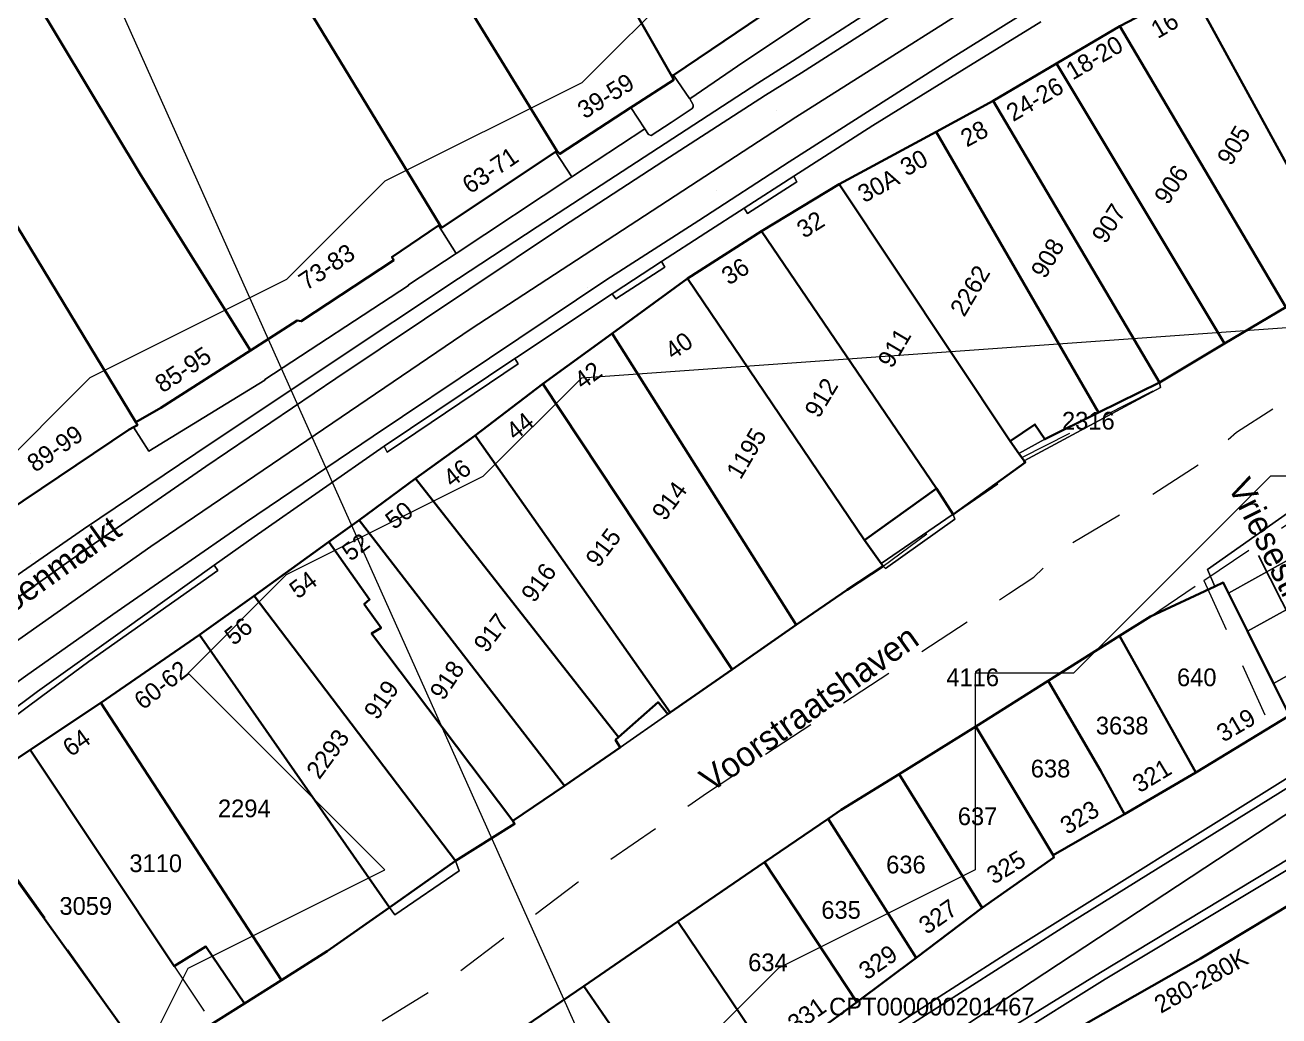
# Model space of a CAD drawing. Header units: metres. Extents: x 0 to 105485, y 0 to 425721.
# Drawn here: x 105229.2 to 105292.9, y 425340.1 to 425390.4 of the extents above; entities that cross this region are included whole.
import ezdxf
from ezdxf.enums import TextEntityAlignment as Align

# ---------------------------------------------------------------- set-up
doc = ezdxf.new("R2010")
doc.units = ezdxf.units.M
doc.header["$MEASUREMENT"] = 0
doc.linetypes.add('KG-PERCEEL-SO', pattern=[19, 5.5, -4, 5.5, -4])
for name, color, linetype, lineweight in [('B-XX-IE-MEUBILAIR-G', 7, 'Continuous', 18), ('B-XX-KG-GRENS_PERCEEL-G', 150, 'KG-PERCEEL-SO', 18), ('B-XX-KG-GRENS_PERCEEL-T', 150, 'KG-PERCEEL-SO', 18), ('B-XX-MO-ONDERZOEK_SONDERING-T', 90, 'Continuous', 18), ('B-XX-OG-BEBOUWING-G', 7, 'Continuous', 35), ('B-XX-OG-BEBOUWING_HUISNUMMER-T', 7, 'Continuous', 18), ('B-XX-OG-BEBOUWING_STRAATNAAM-T', 7, 'Continuous', 18), ('B-XX-OG-BEBOUWING_TRAP-G', 7, 'Continuous', 18), ('B-XX-OG-GRENS-G', 7, 'Continuous', 18), ('B-XX-OG-TERREIN_ERF-G', 7, 'Continuous', 18), ('B-XX-OG-WATER_RIVIER-G', 130, 'Continuous', 18), ('B-XX-VH-GESLOTENVERHARDING-G', 10, 'Continuous', 18), ('B-XX-VH-GESLOTENVERHARDING_BETON-G', 10, 'Continuous', 18), ('B-XX-VH-OPENVERHARDING-G', 90, 'Continuous', 18)]:
    doc.layers.add(name, color=color, linetype=linetype, lineweight=lineweight)
doc.layers.add('GIS-WEGVAKKEN', color=2, linetype='Continuous')

msp = doc.modelspace()

# ---------------------------------------------------------------- linework, layer by layer
at = {"layer": 'B-XX-IE-MEUBILAIR-G', "color": 0, "true_color": 0x604a38}
for points in [[(105267.026, 425389.575, 3.052), (105267.026, 425389.575, 6.052)], [(105269.484, 425389.423, 2.987), (105269.484, 425389.423, 4.487)], [(105265.055, 425388.21, 3.04), (105265.055, 425388.21, 6.04)], [(105276.983, 425388.232, 2.971), (105276.983, 425388.232, 4.471)], [(105263.055, 425386.83, 3.065), (105263.055, 425386.83, 6.065)], [(105267.387, 425386.118, 2.957), (105267.387, 425386.118, 4.457)], [(105264.363, 425382.022, 2.96), (105264.363, 425382.022, 4.46)], [(105256.257, 425380.85, 2.963), (105256.257, 425380.85, 4.463)], [(105250.89, 425378.919, 3.069), (105250.89, 425378.919, 6.069)], [(105257.799, 425377.096, 2.973), (105257.799, 425377.096, 4.473)], [(105258.625, 425376.505, 2.979), (105258.625, 425376.505, 4.479)], [(105256.626, 425376.409, 2.966), (105256.626, 425376.409, 4.466)], [(105251.084, 425372.803, 2.962), (105251.084, 425372.803, 4.462)], [(105241.201, 425372.399, 3.048), (105241.201, 425372.399, 6.048)], [(105243.606, 425372.471, 2.965), (105243.606, 425372.471, 4.465)], [(105235.544, 425368.969, 3.036), (105235.544, 425368.969, 6.036)], [(105246.561, 425368.384, 2.957), (105246.561, 425368.384, 4.457)], [(105231.336, 425364.223, 2.946), (105231.336, 425364.223, 4.446)], [(105229.488, 425363.573, 2.978), (105229.488, 425363.573, 5.978)], [(105231.653, 425357.886, 2.837), (105231.653, 425357.886, 4.337)], [(105229.573, 425353.833, 2.916), (105229.573, 425353.833, 4.416)], [(105282.138, 425345.143, 3.267), (105282.138, 425345.143, 4.767)], [(105284.099, 425341.931, 3.282), (105284.099, 425341.931, 4.782)]]:
    msp.add_polyline3d(points, dxfattribs=at)
at = {"layer": 'B-XX-KG-GRENS_PERCEEL-G', "ltscale": 0.5, "flags": 128}
for points in [[(105248.341, 425411.615), (105262.082, 425387.835)], [(105226.801, 425396.378), (105227.809, 425397.013), (105229.217, 425394.618), (105228.319, 425394.091), (105235.095, 425382.807), (105240.677, 425373.899)], [(105262.082, 425387.835), (105268.672, 425392.301)], [(105284.854, 425390.374), (105288.447, 425392.28)], [(105288.447, 425392.28), (105296.323, 425377.915)], [(105281.622, 425388.48), (105284.854, 425390.374)], [(105284.854, 425390.374), (105293.28, 425376.102)], [(105278.404, 425386.583), (105281.622, 425388.48)], [(105281.622, 425388.48), (105290.161, 425374.242)], [(105240.677, 425373.899), (105243.037, 425375.412), (105243.245, 425375.38), (105247.947, 425378.494), (105247.859, 425378.644), (105250.285, 425380.289), (105250.403, 425380.139), (105256.243, 425384.047), (105256.39, 425383.884), (105262.176, 425387.659), (105262.082, 425387.835)], [(105227.646, 425326.578), (105234.142, 425330.823), (105239.624, 425334.538), (105245.763, 425338.859), (105250.532, 425341.761), (105257.319, 425346.879), (105263.895, 425351.422), (105270.434, 425355.735), (105277.636, 425360.464), (105279.19, 425361.533), (105280.475, 425362.367), (105282.109, 425363.936), (105285.68, 425366.039), (105288.98, 425368.183), (105290.781, 425369.74), (105294.989, 425372.472), (105303.554, 425377.672), (105306.771, 425379.822), (105311.439, 425382.794), (105316.898, 425385.899), (105318.935, 425386.702)], [(105275.518, 425385.012), (105278.404, 425386.583)], [(105278.404, 425386.583), (105286.855, 425372.272)], [(105270.576, 425382.344), (105274.778, 425384.612), (105275.518, 425385.012)], [(105275.518, 425385.012), (105283.756, 425370.733)], [(105266.634, 425379.964), (105270.044, 425382.023), (105270.576, 425382.344)], [(105270.576, 425382.344), (105279.273, 425369.283)], [(105262.881, 425377.56), (105266.634, 425379.964)], [(105266.634, 425379.964), (105275.53, 425366.875), (105276.382, 425365.558)], [(105259.041, 425374.76), (105262.881, 425377.56)], [(105272.816, 425362.94), (105271.875, 425364.258), (105262.881, 425377.56)], [(105290.161, 425374.242), (105293.28, 425376.102)], [(105255.526, 425372.197), (105259.041, 425374.76)], [(105259.041, 425374.76), (105268.405, 425359.943)], [(105227.837, 425365.62), (105228.117, 425365.815), (105228.243, 425365.66), (105234.498, 425369.883), (105234.922, 425370.096), (105234.834, 425370.246), (105236.116, 425370.975), (105240.677, 425373.899)], [(105286.855, 425372.272), (105290.161, 425374.242)], [(105252.084, 425369.572), (105255.526, 425372.197)], [(105265.145, 425357.68), (105255.526, 425372.197)], [(105279.86, 425368.455), (105286.977, 425372.065), (105286.855, 425372.272)], [(105283.756, 425370.733), (105284.433, 425371.067), (105286.855, 425372.272)], [(105281.031, 425369.386), (105283.756, 425370.733)], [(105249.062, 425367.385), (105252.084, 425369.572)], [(105252.084, 425369.572), (105261.996, 425355.495)], [(105279.273, 425369.283), (105279.716, 425368.659)], [(105281.031, 425369.386), (105279.716, 425368.659)], [(105276.382, 425365.558), (105280.091, 425368.128), (105279.86, 425368.455)], [(105279.716, 425368.659), (105279.86, 425368.455)], [(105246.187, 425365.268), (105249.062, 425367.385)], [(105249.062, 425367.385), (105259.373, 425354.235)], [(105244.654, 425364.165), (105246.187, 425365.268)], [(105246.187, 425365.268), (105256.623, 425351.772)], [(105272.816, 425362.94), (105276.382, 425365.558)], [(105289.123, 425362.211), (105293.59, 425365.217)], [(105240.854, 425361.432), (105243.786, 425363.541), (105244.654, 425364.165)], [(105244.654, 425364.165), (105246.721, 425361.238), (105246.451, 425361.002), (105247.304, 425359.804), (105246.825, 425359.51), (105254.004, 425349.979)], [(105268.405, 425359.943), (105270.989, 425361.736), (105272.816, 425362.94)], [(105286.398, 425360.378), (105289.123, 425362.211)], [(105289.123, 425362.211), (105292.495, 425354.749)], [(105238.08, 425359.448), (105240.854, 425361.432)], [(105240.854, 425361.432), (105251.091, 425347.946)], [(105265.145, 425357.68), (105268.405, 425359.943)], [(105284.823, 425359.384), (105286.398, 425360.378)], [(105233.058, 425355.984), (105238.08, 425359.448)], [(105238.08, 425359.448), (105247.731, 425345.586)], [(105281.21, 425357.105), (105284.823, 425359.384)], [(105284.823, 425359.384), (105287.358, 425354.863), (105288.715, 425352.444)], [(105261.996, 425355.495), (105265.145, 425357.68)], [(105277.532, 425354.786), (105281.21, 425357.105)], [(105281.21, 425357.105), (105283.857, 425352.541), (105285.083, 425350.329)], [(105229.474, 425353.602), (105233.058, 425355.984)], [(105233.058, 425355.984), (105242.245, 425341.894)], [(105259.373, 425354.235), (105261.382, 425356.016), (105261.882, 425355.416), (105261.996, 425355.495)], [(105273.63, 425352.358), (105275.74, 425353.655), (105277.532, 425354.786)], [(105277.532, 425354.786), (105281.467, 425348.245)], [(105259.221, 425354.1), (105259.373, 425354.235)], [(105288.715, 425352.444), (105292.495, 425354.749)], [(105225.872, 425351.174), (105229.128, 425353.368), (105229.474, 425353.602)], [(105229.474, 425353.602), (105236.79, 425342.601)], [(105256.623, 425351.772), (105259.456, 425353.711), (105259.221, 425354.1)], [(105270.026, 425350.096), (105270.681, 425350.545), (105273.63, 425352.358)], [(105273.63, 425352.358), (105277.852, 425345.568)], [(105285.083, 425350.329), (105288.08, 425352.056), (105288.715, 425352.444)], [(105254.004, 425349.979), (105256.623, 425351.772)], [(105225.872, 425351.174), (105235.485, 425337.63)], [(105281.467, 425348.245), (105285.083, 425350.329)], [(105251.091, 425347.946), (105254.092, 425349.829), (105254.004, 425349.979)], [(105266.796, 425347.882), (105270.026, 425350.096)], [(105270.026, 425350.096), (105274.495, 425343.022)], [(105247.731, 425345.586), (105251.091, 425347.946)], [(105262.391, 425344.864), (105266.796, 425347.882)], [(105266.796, 425347.882), (105271.484, 425340.765)], [(105277.852, 425345.568), (105281.496, 425348.126), (105281.467, 425348.245)], [(105242.245, 425341.894), (105244.567, 425343.365), (105247.731, 425345.586)], [(105274.495, 425343.022), (105277.852, 425345.568)], [(105283.136, 425339.686), (105283.327, 425339.804), (105288.952, 425342.998), (105293.646, 425345.811)], [(105257.605, 425341.584), (105262.391, 425344.864)], [(105262.391, 425344.864), (105267.241, 425337.648)], [(105271.484, 425340.765), (105272.655, 425341.626), (105274.495, 425343.022)], [(105236.79, 425342.601), (105238.737, 425339.673)], [(105240.362, 425340.702), (105242.245, 425341.894)], [(105251.91, 425337.484), (105254.744, 425339.463), (105254.685, 425339.583), (105257.605, 425341.584)], [(105257.605, 425341.584), (105262.646, 425334.272)], [(105267.241, 425337.648), (105271.484, 425340.765)], [(105238.769, 425339.693), (105240.362, 425340.702)]]:
    msp.add_lwpolyline(points, dxfattribs=at)
at = {"layer": 'B-XX-OG-BEBOUWING-G', "ltscale": 0.5}
for points in [[(105227.809, 425397.013), (105229.217, 425394.618), (105228.319, 425394.091), (105235.095, 425382.807), (105240.677, 425373.899), (105243.037, 425375.412), (105243.245, 425375.38), (105247.947, 425378.494), (105247.859, 425378.644), (105250.228, 425380.251), (105250.285, 425380.289), (105242.012, 425393.909), (105240.691, 425396.034), (105235.535, 425404.57), (105241.312, 425408.191), (105237.236, 425414.858), (105236.482, 425416.072), (105233.491, 425421.199), (105225.099, 425435.006)], [(105248.262, 425397.038), (105256.243, 425384.047), (105256.39, 425383.884), (105260.005, 425386.243), (105260.136, 425386.328), (105262.176, 425387.659), (105262.082, 425387.835), (105255.133, 425400)]]:
    msp.add_lwpolyline(points, dxfattribs=at)
for points in [[(105258.992, 425409.082), (105255.337, 425415.395), (105248.341, 425411.615), (105255.133, 425400), (105262.082, 425387.835), (105262.173, 425387.897), (105268.539, 425392.211), (105268.672, 425392.301), (105262.437, 425403.036)], [(105248.262, 425397.038), (105245.114, 425402.118), (105241.312, 425408.191), (105235.535, 425404.57), (105240.691, 425396.034), (105243.205, 425397.53), (105243.589, 425397.14), (105244.486, 425397.608), (105245.454, 425396.022), (105242.012, 425393.909), (105250.285, 425380.289), (105250.403, 425380.139), (105256.163, 425383.994), (105256.243, 425384.047)], [(105226.88, 425396.484), (105226.522, 425396.28), (105221.336, 425392.797), (105221.761, 425392.086), (105225.865, 425394.457), (105227.646, 425391.474), (105223.462, 425389.014), (105234.834, 425370.246), (105236.121, 425370.978), (105240.677, 425373.899), (105235.095, 425382.807), (105228.319, 425394.091), (105229.217, 425394.618), (105227.809, 425397.013)], [(105292.187, 425394.17), (105288.447, 425392.28), (105296.323, 425377.916), (105300.254, 425380.259)], [(105288.447, 425392.28), (105284.854, 425390.374), (105293.28, 425376.102), (105296.323, 425377.916)], [(105284.854, 425390.374), (105281.624, 425388.476), (105290.161, 425374.242), (105293.28, 425376.102)], [(105223.462, 425389.014), (105223.334, 425389.218), (105220.292, 425387.309), (105219.868, 425388.058), (105215.981, 425385.852), (105223.022, 425374.311), (105228.117, 425365.815), (105228.237, 425365.656), (105234.498, 425369.883), (105234.723, 425369.996), (105234.827, 425370.048), (105234.922, 425370.096), (105234.834, 425370.246)], [(105281.624, 425388.476), (105278.404, 425386.583), (105286.855, 425372.272), (105290.161, 425374.242)], [(105278.404, 425386.583), (105275.518, 425385.012), (105283.755, 425370.736), (105286.855, 425372.272)], [(105283.755, 425370.736), (105275.518, 425385.012), (105270.576, 425382.344), (105279.273, 425369.283), (105280.531, 425370.135), (105281.031, 425369.386)], [(105270.576, 425382.344), (105266.634, 425379.964), (105275.53, 425366.875), (105276.382, 425365.558), (105280.038, 425368.204), (105279.981, 425368.284), (105279.715, 425368.659), (105279.273, 425369.283)], [(105266.634, 425379.964), (105262.881, 425377.56), (105271.875, 425364.258), (105275.53, 425366.875)], [(105262.881, 425377.56), (105259.041, 425374.76), (105268.405, 425359.943), (105270.989, 425361.736), (105272.816, 425362.94), (105272.725, 425363.067), (105271.875, 425364.258)], [(105259.041, 425374.76), (105255.526, 425372.197), (105265.145, 425357.68), (105268.405, 425359.943)], [(105255.526, 425372.197), (105252.084, 425369.572), (105261.996, 425355.495), (105265.145, 425357.68)], [(105252.084, 425369.572), (105249.062, 425367.385), (105259.374, 425354.235), (105261.382, 425356.016), (105261.882, 425355.416), (105261.996, 425355.495)], [(105249.062, 425367.385), (105246.187, 425365.268), (105256.623, 425351.772), (105259.456, 425353.711), (105259.221, 425354.1), (105259.374, 425354.235)], [(105246.187, 425365.268), (105244.654, 425364.165), (105246.721, 425361.238), (105246.451, 425361.002), (105247.304, 425359.804), (105246.825, 425359.51), (105254.004, 425349.979), (105256.623, 425351.772)], [(105244.654, 425364.165), (105240.854, 425361.432), (105251.091, 425347.946), (105254.092, 425349.829), (105254.004, 425349.979), (105246.825, 425359.51), (105247.304, 425359.804), (105246.451, 425361.002), (105246.721, 425361.238)], [(105292.663, 425356.961), (105291.332, 425359.635), (105290.372, 425361.564), (105290.105, 425362.101), (105289.679, 425361.903), (105286.398, 425360.378), (105284.823, 425359.384), (105288.715, 425352.444), (105293.468, 425355.343)], [(105240.854, 425361.432), (105238.08, 425359.448), (105247.731, 425345.586), (105251.091, 425347.946)], [(105238.08, 425359.448), (105233.058, 425355.984), (105242.243, 425341.897), (105244.567, 425343.365), (105247.731, 425345.586)], [(105284.823, 425359.384), (105281.21, 425357.105), (105283.857, 425352.541), (105285.083, 425350.329), (105288.715, 425352.444)], [(105281.21, 425357.105), (105277.532, 425354.786), (105281.467, 425348.245), (105285.083, 425350.329), (105283.857, 425352.541)], [(105233.058, 425355.984), (105229.474, 425353.602), (105236.79, 425342.601), (105238.407, 425343.599), (105240.358, 425340.707), (105242.243, 425341.897)], [(105277.532, 425354.786), (105273.63, 425352.358), (105277.852, 425345.568), (105281.496, 425348.126), (105281.467, 425348.245)], [(105229.474, 425353.602), (105225.802, 425351.121), (105235.485, 425337.63), (105240.358, 425340.707), (105238.407, 425343.599), (105236.79, 425342.601)], [(105273.63, 425352.358), (105270.681, 425350.545), (105270.026, 425350.096), (105274.495, 425343.022), (105277.852, 425345.568)], [(105219.183, 425346.126), (105228.863, 425333.492), (105235.485, 425337.63), (105225.802, 425351.121)], [(105270.026, 425350.096), (105266.796, 425347.882), (105271.484, 425340.765), (105274.495, 425343.022)], [(105266.796, 425347.882), (105262.391, 425344.864), (105267.241, 425337.648), (105271.484, 425340.765)], [(105306.466, 425318.738), (105309.383, 425320.607), (105312.056, 425316.504), (105312.217, 425316.616), (105309.502, 425320.867), (105304.601, 425328.539), (105293.646, 425345.811), (105288.952, 425342.998), (105283.136, 425339.686), (105293.453, 425323.607), (105300.414, 425313.006), (105302.916, 425314.591), (105303.288, 425314.826), (105302.614, 425315.993), (105305.008, 425317.431), (105304.802, 425317.671)], [(105262.391, 425344.864), (105257.605, 425341.584), (105262.646, 425334.272), (105267.241, 425337.648)], [(105257.605, 425341.584), (105254.685, 425339.583), (105254.744, 425339.463), (105251.91, 425337.484), (105257.097, 425329.98), (105262.675, 425334.183), (105262.646, 425334.272)]]:
    msp.add_lwpolyline(points, close=True, dxfattribs=at)
at = {"layer": 'B-XX-OG-BEBOUWING_TRAP-G', "ltscale": 0.5}
msp.add_lwpolyline([(105262.173, 425387.897), (105262.082, 425387.835), (105262.176, 425387.659), (105260.136, 425386.328), (105260.005, 425386.243), (105260.716, 425385.169), (105260.887, 425384.877), (105261.036, 425384.831), (105262.054, 425385.48), (105263.11, 425386.199), (105263.172, 425386.283), (105263.161, 425386.387), (105262.991, 425386.684), (105262.975, 425386.707)], close=True, dxfattribs=at)
at = {"layer": 'B-XX-OG-GRENS-G'}
for points in [[(105327.5, 425182.5, 1.298), (105092.5, 425707.5, 2.772)], [(105277.5, 425442.5, 3.327), (105282.5, 425432.5, 3.386), (105287.5, 425427.5, 3.345), (105292.5, 425427.5, 3.285), (105302.5, 425437.5, 3.354), (105312.5, 425432.5, 3.059), (105312.5, 425422.5, 3.085), (105302.5, 425417.5, 2.993), (105297.5, 425412.5, 2.998), (105292.5, 425412.5, 3.237), (105287.5, 425407.5, 3.246), (105277.5, 425402.5, 3.131), (105272.5, 425397.5, 3.391), (105262.5, 425392.5, 3.158), (105257.5, 425387.5, 3.464), (105247.5, 425382.5, 3.25), (105242.5, 425377.5, 3.208), (105232.5, 425372.5, 3.134), (105227.5, 425367.5, 3.096)]]:
    msp.add_polyline3d(points, dxfattribs=at)
msp.add_polyline3d([(105327.5, 425377.5, 3.615), (105317.5, 425372.5, 3.374), (105307.5, 425367.5, 3.338), (105292.5, 425367.5, 2.55), (105282.5, 425357.5, 1.277), (105277.5, 425357.5, 1.228), (105277.5, 425347.5, 3.328), (105267.5, 425342.5, 3.315), (105262.5, 425337.5, 3.326), (105257.5, 425332.5, 3.302), (105252.5, 425332.5, 3.384), (105247.5, 425327.5, 3.368), (105242.5, 425322.5, 3.436), (105237.5, 425317.5, 3.522), (105232.5, 425317.5, 3.664), (105227.5, 425317.5, 3.73), (105222.5, 425327.5, 3.933), (105232.5, 425332.5, 3.15), (105237.5, 425342.5, 1.164), (105247.5, 425347.5, 1.392), (105237.5, 425357.5, 3.004), (105242.5, 425362.5, 3.045), (105252.5, 425367.5, 3.031), (105257.5, 425372.5, 3.064)], close=True, dxfattribs=at)
at = {"layer": 'B-XX-OG-TERREIN_ERF-G', "ltscale": 0.5}
for points in [[(105286.855, 425372.272), (105283.755, 425370.736), (105281.031, 425369.386), (105279.715, 425368.659), (105279.981, 425368.284), (105286.919, 425372.013)], [(105281.031, 425369.386), (105280.531, 425370.135), (105279.273, 425369.283), (105279.715, 425368.659)], [(105276.382, 425365.558), (105275.53, 425366.875), (105271.875, 425364.258), (105272.725, 425363.067), (105276.321, 425365.541)], [(105276.382, 425365.558), (105276.321, 425365.541), (105272.725, 425363.067), (105272.816, 425362.94), (105272.934, 425362.82), (105276.469, 425365.319)], [(105261.882, 425355.416), (105261.382, 425356.016), (105259.374, 425354.235), (105259.221, 425354.1), (105259.456, 425353.711)], [(105251.091, 425347.946), (105247.731, 425345.586), (105248.007, 425345.21), (105251.272, 425347.443)]]:
    msp.add_lwpolyline(points, close=True, dxfattribs=at)
at = {"layer": 'B-XX-OG-WATER_RIVIER-G', "ltscale": 0.5}
for points in [[(105293.28, 425376.102), (105290.161, 425374.242), (105286.855, 425372.272), (105286.919, 425372.013), (105279.981, 425368.284), (105280.038, 425368.204), (105276.382, 425365.558), (105276.469, 425365.319), (105272.934, 425362.82), (105272.816, 425362.94), (105270.989, 425361.736), (105268.405, 425359.943), (105265.145, 425357.68), (105261.996, 425355.495), (105261.882, 425355.416), (105259.456, 425353.711), (105256.623, 425351.772), (105254.004, 425349.979), (105254.092, 425349.829), (105251.091, 425347.946), (105251.272, 425347.443), (105248.007, 425345.21), (105247.731, 425345.586), (105244.567, 425343.365), (105242.243, 425341.897), (105240.358, 425340.707), (105235.485, 425337.63)], [(105227.23, 425318.758), (105231.082, 425322.183), (105233.418, 425324.26), (105233.859, 425324.467), (105242.733, 425330.967), (105245.671, 425333.118), (105248.837, 425335.338), (105251.91, 425337.484), (105254.744, 425339.463), (105254.685, 425339.583), (105257.605, 425341.584), (105262.391, 425344.864), (105266.796, 425347.882), (105270.026, 425350.096), (105270.681, 425350.545), (105273.63, 425352.358), (105277.532, 425354.786), (105281.21, 425357.105), (105284.823, 425359.384), (105286.398, 425360.378), (105289.679, 425361.903), (105289.307, 425362.763), (105293.365, 425365.621)]]:
    msp.add_lwpolyline(points, dxfattribs=at)
at = {"layer": 'B-XX-VH-GESLOTENVERHARDING-G', "ltscale": 0.5}
for points in [[(105294.38, 425363.804), (105293.365, 425365.621), (105289.307, 425362.763), (105289.679, 425361.903), (105290.105, 425362.101), (105290.372, 425361.564)], [(105295.448, 425361.892), (105294.38, 425363.804), (105290.372, 425361.564), (105291.332, 425359.635)], [(105295.448, 425361.892), (105291.332, 425359.635), (105292.663, 425356.961), (105296.872, 425359.342)]]:
    msp.add_lwpolyline(points, close=True, dxfattribs=at)
at = {"layer": 'B-XX-VH-GESLOTENVERHARDING_BETON-G', "ltscale": 0.5}
for points in [[(105269.338, 425390.963), (105269.46, 425391.044), (105268.744, 425392.139), (105268.672, 425392.301), (105268.539, 425392.211), (105262.173, 425387.897), (105262.975, 425386.707), (105262.991, 425386.684), (105265.745, 425388.56)], [(105262.991, 425386.684), (105262.975, 425386.707), (105262.173, 425387.897), (105262.082, 425387.835), (105262.176, 425387.659), (105260.136, 425386.328), (105260.005, 425386.243), (105260.716, 425385.169), (105260.887, 425384.877), (105261.036, 425384.831), (105262.054, 425385.48), (105263.11, 425386.199), (105263.172, 425386.283), (105263.161, 425386.387)], [(105260.716, 425385.169), (105260.005, 425386.243), (105256.39, 425383.884), (105256.243, 425384.047), (105256.163, 425383.994), (105257.003, 425382.714)], [(105257.003, 425382.714), (105256.163, 425383.994), (105250.403, 425380.139), (105250.285, 425380.289), (105250.228, 425380.251), (105251.128, 425378.832)], [(105250.228, 425380.251), (105247.859, 425378.644), (105247.947, 425378.494), (105243.245, 425375.38), (105243.037, 425375.412), (105240.677, 425373.899), (105236.121, 425370.978), (105234.834, 425370.246), (105234.922, 425370.096), (105234.827, 425370.048), (105234.723, 425369.996), (105235.501, 425368.78), (105241.391, 425372.394), (105241.391, 425372.426), (105248.694, 425377.202), (105248.702, 425377.235), (105251.128, 425378.832)]]:
    msp.add_lwpolyline(points, close=True, dxfattribs=at)
at = {"layer": 'B-XX-VH-OPENVERHARDING-G', "ltscale": 0.5}
for points in [[(105225.802, 425351.121), (105229.474, 425353.602), (105233.058, 425355.984), (105238.08, 425359.448), (105240.854, 425361.432), (105244.654, 425364.165), (105246.187, 425365.268), (105249.062, 425367.385), (105252.084, 425369.572), (105255.526, 425372.197), (105259.041, 425374.76), (105262.881, 425377.56), (105266.634, 425379.964), (105270.576, 425382.344), (105275.518, 425385.012), (105278.404, 425386.583), (105281.624, 425388.476), (105284.854, 425390.374), (105288.447, 425392.28)], [(105226.62, 425360.969), (105232.182, 425364.806), (105237.888, 425368.662), (105244.622, 425373.155), (105251.244, 425377.552), (105255.238, 425380.184), (105266.455, 425387.479), (105268.22, 425388.605), (105273.786, 425392.21)], [(105273.786, 425392.21), (105268.22, 425388.605), (105266.455, 425387.479), (105255.238, 425380.184), (105251.244, 425377.552), (105244.622, 425373.155), (105237.888, 425368.662), (105232.182, 425364.806), (105226.62, 425360.969)], [(105217.6, 425348.92), (105229.228, 425357.339), (105233.67, 425360.478), (105240.42, 425365.155), (105246.906, 425369.547), (105258.725, 425377.469), (105263.445, 425380.505), (105268.048, 425383.491), (105276.384, 425388.797), (105280.463, 425391.35)], [(105280.463, 425391.35), (105276.384, 425388.797), (105268.048, 425383.491), (105263.445, 425380.505), (105258.725, 425377.469), (105246.906, 425369.547), (105240.42, 425365.155), (105233.67, 425360.478), (105229.228, 425357.339), (105217.6, 425348.92)], [(105274.396, 425391.666), (105268.663, 425388.012), (105266.839, 425386.881), (105261.679, 425383.536), (105256.531, 425380.182), (105251.761, 425376.996), (105245.006, 425372.467), (105238.398, 425368.002), (105231.856, 425363.478), (105227.248, 425360.216)], [(105227.248, 425360.216), (105231.856, 425363.478), (105238.398, 425368.002), (105245.006, 425372.467), (105251.761, 425376.996), (105256.531, 425380.182), (105261.679, 425383.536), (105266.839, 425386.881), (105268.663, 425388.012), (105274.396, 425391.666)], [(105225.064, 425353.004), (105229.847, 425356.558), (105234.159, 425359.648), (105238.83, 425362.978), (105240.849, 425364.417), (105247.468, 425369.024), (105254.095, 425373.488), (105254.181, 425373.546), (105259.049, 425376.77), (105259.157, 425376.842), (105261.559, 425378.413), (105263.802, 425379.88), (105265.749, 425381.129), (105268.274, 425382.749), (105272.296, 425385.329), (105276.821, 425388.133), (105280.839, 425390.595)], [(105280.839, 425390.595), (105276.821, 425388.133), (105272.296, 425385.329), (105268.274, 425382.749), (105268.438, 425382.467), (105265.933, 425380.863), (105265.749, 425381.129), (105263.802, 425379.88), (105261.559, 425378.413), (105261.721, 425378.137), (105259.232, 425376.513), (105259.049, 425376.77), (105254.181, 425373.546), (105254.095, 425373.488), (105254.267, 425373.224), (105247.607, 425368.726), (105247.468, 425369.024), (105240.849, 425364.417), (105238.83, 425362.978), (105239.011, 425362.713), (105232.456, 425358.079), (105230.048, 425356.31), (105225.261, 425352.749)], [(105269.338, 425390.963), (105265.745, 425388.56), (105262.991, 425386.684), (105263.161, 425386.387), (105263.172, 425386.283), (105263.11, 425386.199), (105262.054, 425385.48), (105261.036, 425384.831), (105260.887, 425384.877), (105260.716, 425385.169), (105257.003, 425382.714), (105251.128, 425378.832), (105248.702, 425377.235), (105248.694, 425377.202), (105241.391, 425372.426), (105241.391, 425372.394), (105235.501, 425368.78), (105234.723, 425369.996), (105234.498, 425369.883), (105228.237, 425365.656)], [(105296.872, 425359.342), (105292.663, 425356.961), (105293.468, 425355.343), (105288.715, 425352.444), (105285.083, 425350.329), (105281.467, 425348.245), (105281.496, 425348.126), (105277.852, 425345.568), (105274.495, 425343.022), (105271.484, 425340.765), (105267.241, 425337.648), (105262.646, 425334.272), (105262.675, 425334.183), (105257.097, 425329.98), (105254.173, 425327.777), (105251.262, 425325.583), (105248.397, 425323.408), (105245.706, 425321.308), (105245.233, 425320.939), (105239.654, 425316.585), (105236.856, 425314.218), (105231.915, 425309.859)], [(105239.336, 425309.648), (105248.285, 425317.326), (105249.566, 425318.349), (105265.05, 425329.893), (105269.403, 425333.042), (105273.429, 425335.845), (105283.869, 425342.281), (105307.518, 425356.564), (105308.746, 425357.354), (105306.732, 425359.723), (105294.122, 425352.134), (105282.331, 425344.807), (105271.968, 425338.202), (105265.144, 425333.388), (105260.167, 425329.776), (105248.394, 425320.893), (105244.67, 425317.896), (105240.994, 425314.839), (105237.875, 425312.162)], [(105232.66, 425308.191), (105241.748, 425316.037), (105244.945, 425318.674), (105248.191, 425321.25), (105255.421, 425326.726), (105261.734, 425331.43), (105267.005, 425335.213), (105271.753, 425338.486), (105275.667, 425341.045), (105279.252, 425343.338), (105293.944, 425352.529)], [(105296.4, 425349.326), (105284.099, 425341.931), (105279.166, 425338.855), (105273.655, 425335.482), (105268.443, 425331.789), (105263.46, 425328.16), (105250.558, 425318.564), (105250.314, 425318.44), (105234.106, 425304.687)], [(105244.051, 425308.955), (105249.928, 425316.94), (105254.005, 425320.119), (105258.231, 425323.267), (105267.032, 425329.319), (105268.2, 425330.104), (105275.035, 425334.698), (105278.642, 425336.919), (105283.136, 425339.686), (105288.952, 425342.998), (105293.646, 425345.811)]]:
    msp.add_lwpolyline(points, dxfattribs=at)
for points in [[(105268.438, 425382.467), (105268.274, 425382.749), (105265.749, 425381.129), (105265.933, 425380.863)], [(105261.721, 425378.137), (105261.559, 425378.413), (105259.157, 425376.842), (105259.049, 425376.77), (105259.232, 425376.513)], [(105254.267, 425373.224), (105254.095, 425373.488), (105247.468, 425369.024), (105247.607, 425368.726)], [(105238.83, 425362.978), (105234.159, 425359.648), (105229.847, 425356.558), (105225.064, 425353.004), (105225.261, 425352.749), (105230.048, 425356.31), (105232.456, 425358.079), (105239.011, 425362.713)], [(105294.122, 425352.134), (105306.732, 425359.723), (105306.466, 425360.036), (105293.944, 425352.529), (105279.252, 425343.338), (105275.667, 425341.045), (105271.753, 425338.486), (105267.005, 425335.213), (105261.734, 425331.43), (105255.421, 425326.726), (105248.191, 425321.25), (105244.945, 425318.674), (105241.748, 425316.037), (105232.66, 425308.191), (105232.851, 425307.743), (105237.875, 425312.162), (105240.994, 425314.839), (105244.67, 425317.896), (105248.394, 425320.893), (105260.167, 425329.776), (105265.144, 425333.388), (105271.968, 425338.202), (105282.331, 425344.807)], [(105296.4, 425349.326), (105307.675, 425356.23), (105308.992, 425357.065), (105308.746, 425357.354), (105307.518, 425356.564), (105283.869, 425342.281), (105273.429, 425335.845), (105269.403, 425333.042), (105265.05, 425329.893), (105249.566, 425318.349), (105248.285, 425317.326), (105239.336, 425309.648), (105233.936, 425305.113), (105234.106, 425304.687), (105250.314, 425318.44), (105250.558, 425318.564), (105263.46, 425328.16), (105268.443, 425331.789), (105273.655, 425335.482), (105279.166, 425338.855), (105284.099, 425341.931)]]:
    msp.add_lwpolyline(points, close=True, dxfattribs=at)
at = {"layer": 'GIS-WEGVAKKEN'}
for points in [[(105204.126, 425340.369), (105209.19, 425344.94), (105219.56, 425352.51), (105227.55, 425358.27), (105235.6, 425363.93), (105251.89, 425375), (105268.38, 425385.76), (105280.86, 425393.66), (105318.64, 425416.792)], [(105297.254, 425352.911), (105291.894, 425363.471)], [(105228.477, 425302.377), (105240.41, 425312.79), (105266.22, 425332.48), (105297.254, 425352.911)]]:
    msp.add_lwpolyline(points, dxfattribs=at)

# ---------------------------------------------------------------- texts
at = {"layer": 'B-XX-KG-GRENS_PERCEEL-T'}
for s, rotation, p in [('905', 59.7, (105290.629, 425384.33)), ('906', 57.3, (105287.457, 425382.336)), ('907', 57.7, (105284.281, 425380.359)), ('908', 59.9, (105281.17, 425378.591)), ('2262', 59.5, (105277.233, 425376.938)), ('911', 59.5, (105273.389, 425374.033)), ('912', 59.1, (105269.676, 425371.495)), ('1195', 59.5, (105265.865, 425368.669)), ('914', 53.5, (105261.959, 425366.257)), ('915', 52.9, (105258.593, 425363.881)), ('916', 54.1, (105255.312, 425362.103)), ('917', 53.2, (105252.904, 425359.546)), ('918', 56.2, (105250.654, 425357.141)), ('919', 54.8, (105247.316, 425356.145)), ('2293', 53.9, (105244.593, 425353.393))]:
    msp.add_text(s, height=0.9, rotation=rotation, dxfattribs=at).set_placement(p, align=Align.MIDDLE_CENTER)
for s, p in [('2316', (105283.247, 425370.325)), ('4116', (105277.369, 425357.281)), ('640', (105288.756, 425357.282)), ('3638', (105284.967, 425354.83)), ('638', (105281.325, 425352.645)), ('2294', (105240.354, 425350.619)), ('637', (105277.618, 425350.22)), ('3110', (105235.853, 425347.831)), ('636', (105273.977, 425347.766)), ('3059', (105232.298, 425345.661)), ('635', (105270.681, 425345.46)), ('634', (105266.965, 425342.794))]:
    msp.add_text(s, height=0.9, dxfattribs=at).set_placement(p, align=Align.MIDDLE_CENTER)
at = {"layer": 'B-XX-MO-ONDERZOEK_SONDERING-T', "color": 10, "lineweight": 18}
msp.add_text('CPT000000201467', height=0.9, dxfattribs=at).set_placement((105275.294, 425340.544), align=Align.MIDDLE_CENTER)
at = {"layer": 'B-XX-OG-BEBOUWING_HUISNUMMER-T'}
for s, rotation, p in [('16', 30.4, (105287.122, 425390.445)), ('18-20', 30.4, (105283.551, 425388.781)), ('39-59', 32.1, (105258.72, 425386.834)), ('24-26', 30.5, (105280.526, 425386.67)), ('28', 28.5, (105277.446, 425384.923)), ('63-71', 34, (105252.849, 425383.057)), ('30', 28.4, (105274.382, 425383.444)), ('30A', 28.4, (105272.576, 425382.281)), ('32', 32.3, (105269.127, 425380.301)), ('73-83', 33.7, (105244.541, 425378.15)), ('36', 32.1, (105265.303, 425377.923)), ('40', 35.2, (105262.435, 425374.14)), ('85-95', 33.3, (105237.238, 425372.929)), ('42', 36.2, (105257.823, 425372.634)), ('44', 38.4, (105254.362, 425370.053)), ('89-99', 34.6, (105230.734, 425368.916)), ('46', 38.3, (105251.165, 425367.672)), ('50', 37.6, (105248.22, 425365.523)), ('52', 37.1, (105246.011, 425363.909)), ('54', 36.7, (105243.343, 425361.991)), ('56', 38.4, (105240.054, 425359.631)), ('60-62', 38.2, (105236.139, 425356.894)), ('319', 30.4, (105290.747, 425354.854)), ('64', 35.4, (105231.826, 425353.965)), ('321', 31.1, (105286.474, 425352.285)), ('323', 31.8, (105282.798, 425350.166)), ('325', 31.1, (105279.061, 425347.634)), ('327', 34.8, (105275.605, 425345.119)), ('329', 34.4, (105272.556, 425342.804)), ('280-280K', 29.8, (105288.972, 425341.859)), ('331', 35.4, (105268.936, 425340.133))]:
    msp.add_text(s, height=0.9, rotation=rotation, dxfattribs=at).set_placement(p, align=Align.MIDDLE_CENTER)
at = {"layer": 'B-XX-OG-BEBOUWING_STRAATNAAM-T'}
for s, rotation, p in [('Vriesestraatsteiger', 296.5, (105293.981, 425361.045)), ('Groenmarkt', 35.6, (105230.267, 425362.493)), ('Voorstraatshaven', 35.5, (105269.044, 425355.712))]:
    msp.add_text(s, height=1.25, rotation=rotation, dxfattribs=at).set_placement(p, align=Align.MIDDLE_CENTER)

doc.saveas('drawing.dxf')
